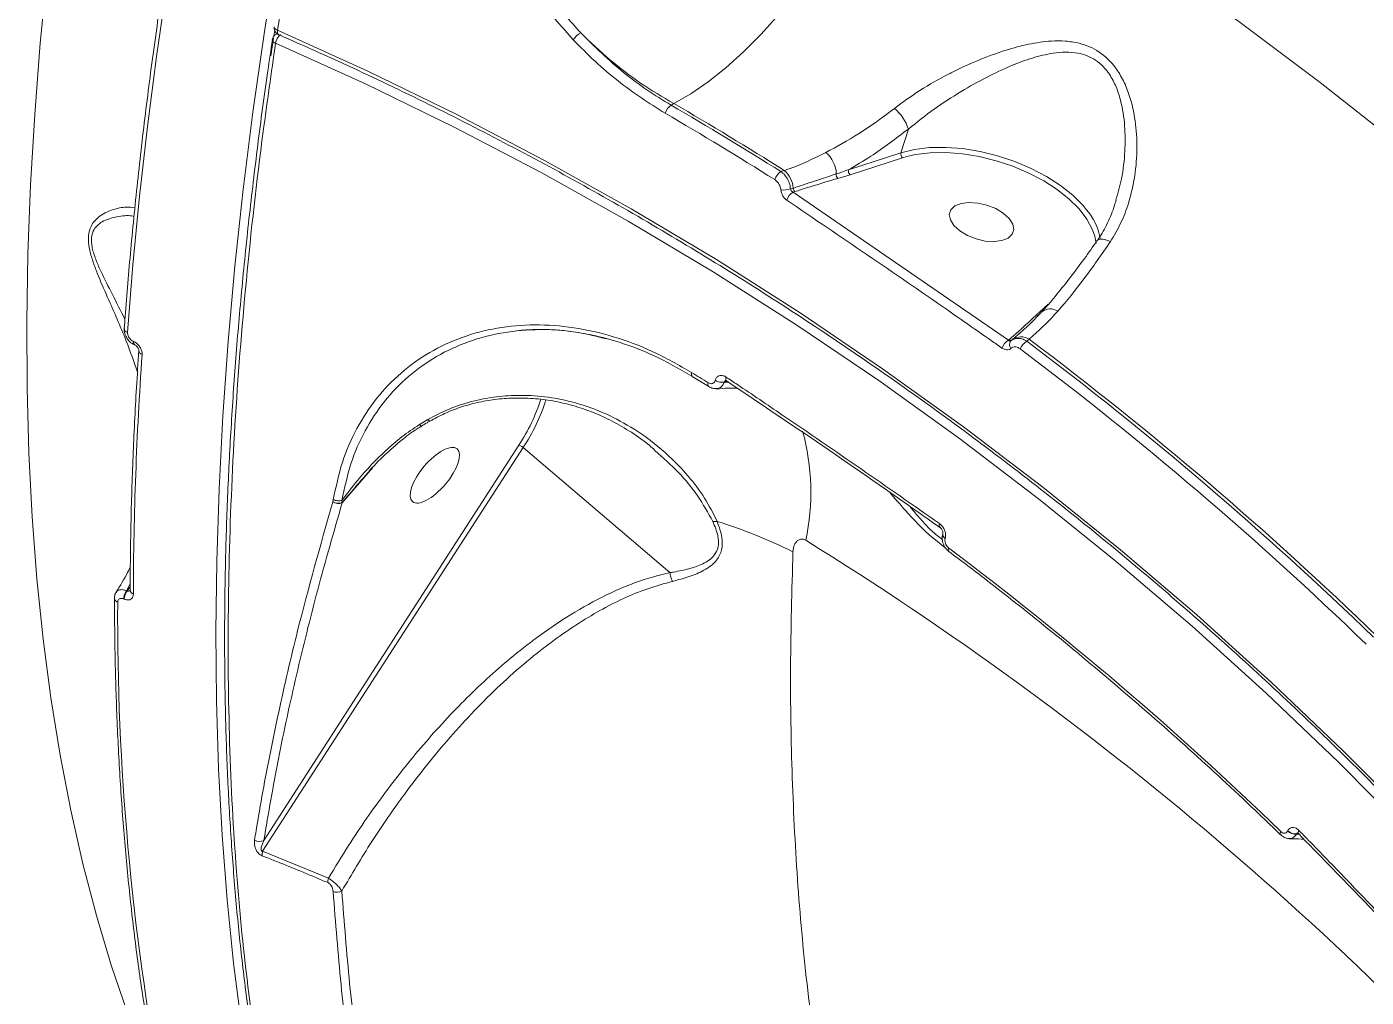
# Model space of a CAD drawing. Header units: millimetres. Extents: x -7151 to 6134, y -5040 to 5562.
# Drawn here: x -694.2 to -513.2, y 2088.4 to 2219.5 of the extents above; entities that cross this region are included whole.
import ezdxf

# ---------------------------------------------------------------- set-up
doc = ezdxf.new("R2010")
doc.units = ezdxf.units.MM
doc.layers.add('DIKOM_ОБЪЕКТ', color=7, linetype='Continuous')

msp = doc.modelspace()

# ---------------------------------------------------------------- linework, layer by layer
at = {"layer": 'DIKOM_ОБЪЕКТ', "color": 7, "linetype": 'Continuous', "lineweight": 15}
for p, q in [((-660.331, 2218.579), (-660.503, 2218.477)), ((-660.812, 2218.002), (-661.165, 2215.608)), ((-660.978, 2217.778), (-660.98, 2217.766)), ((-660.127, 2218.45), (-660.137, 2218.455)), ((-606.75, 2209.153), (-607.115, 2208.937)), ((-575.054, 2205.692), (-576.047, 2202.49)), ((-583.127, 2200.205), (-576.047, 2202.49)), ((-575.839, 2201.814), (-582.919, 2199.529)), ((-575.263, 2201.985), (-575.839, 2201.814)), ((-592.279, 2199.948), (-591.811, 2200.101)), ((-582.919, 2199.529), (-584.571, 2199.029)), ((-590.379, 2197.249), (-590.636, 2197.166)), ((-590.636, 2197.166), (-561.536, 2177.154)), ((-557.785, 2180.554), (-556.794, 2181.463)), ((-556.794, 2181.463), (-556.15, 2182.019)), ((-679.772, 2177.027), (-679.727, 2177.007)), ((-630.467, 2178.05), (-630.108, 2178.103)), ((-561.536, 2177.154), (-561.479, 2177.203)), ((-561.031, 2177.225), (-561.212, 2177.068)), ((-559.815, 2178.298), (-561.031, 2177.225)), ((-558.732, 2177.29), (-559.039, 2177.023)), ((-679.608, 2176.549), (-679.563, 2176.529)), ((-604.246, 2172.277), (-602.017, 2170.891)), ((-601.159, 2171.719), (-601.153, 2171.741)), ((-599.907, 2171.518), (-599.913, 2171.497)), ((-599.913, 2171.497), (-599.406, 2171.507)), ((-599.564, 2171.613), (-599.907, 2171.518)), ((-599.619, 2171.678), (-599.604, 2171.668)), ((-641.107, 2165.749), (-639.968, 2166.435)), ((-627.093, 2162.666), (-662.285, 2108.082)), ((-662.126, 2109.56), (-627.691, 2162.971)), ((-607.288, 2145.75), (-627.093, 2162.666)), ((-609.25, 2162.186), (-609.384, 2162.31)), ((-647.411, 2159.964), (-651.541, 2155.19)), ((-652.812, 2155.326), (-652.802, 2155.361)), ((-652.802, 2155.361), (-652.738, 2155.627)), ((-651.567, 2155.517), (-651.523, 2155.218)), ((-651.523, 2155.218), (-651.541, 2155.19)), ((-650.756, 2156.127), (-651.523, 2155.218)), ((-570.789, 2151.874), (-570.774, 2151.863)), ((-570.072, 2150.39), (-570.078, 2150.369)), ((-680.181, 2144.23), (-680.666, 2143.297)), ((-680.666, 2143.297), (-680.6, 2143.268)), ((-680.6, 2143.268), (-680.186, 2143.83)), ((-680.193, 2143.383), (-680.192, 2143.357)), ((-680.995, 2142.164), (-681.061, 2142.192)), ((-524.765, 2110.332), (-524.757, 2110.323)), ((-523.802, 2110.84), (-523.793, 2110.859)), ((-522.597, 2110.439), (-522.606, 2110.42)), ((-522.606, 2110.42), (-522.357, 2110.404)), ((-522.36, 2110.476), (-522.597, 2110.439)), ((-522.343, 2110.494), (-522.336, 2110.488)), ((-662.285, 2108.082), (-653.402, 2104.45))]:
    msp.add_line(p, q, dxfattribs=at)
at = {"layer": 'DIKOM_ОБЪЕКТ', "color": 7, "linetype": 'Continuous', "lineweight": 15, "flags": 128}
for points in [[(-670.145, 2254.446), (-671.999, 2244.588), (-673.697, 2234.81), (-675.238, 2225.121), (-676.62, 2215.525), (-677.842, 2206.03), (-678.903, 2196.642), (-679.804, 2187.369), (-680.542, 2178.215)], [(-576.197, 2250.15), (-577.388, 2246.791), (-578.77, 2243.395), (-580.333, 2239.991), (-582.062, 2236.612), (-583.941, 2233.288), (-585.952, 2230.049), (-588.079, 2226.925), (-590.3, 2223.944), (-592.596, 2221.134), (-594.946, 2218.52), (-597.329, 2216.126), (-599.722, 2213.974), (-602.105, 2212.083), (-604.455, 2210.471), (-606.75, 2209.153)], [(-576.197, 2250.15), (-564.478, 2243.129), (-552.934, 2235.801), (-541.571, 2228.168), (-530.396, 2220.236), (-519.413, 2212.008), (-508.631, 2203.49), (-498.054, 2194.686), (-487.688, 2185.601), (-477.539, 2176.24), (-467.612, 2166.607), (-457.914, 2156.709), (-448.449, 2146.55), (-439.222, 2136.137), (-430.239, 2125.474)], [(-665.139, 2084.636), (-666.215, 2092.961), (-667.093, 2101.509), (-667.772, 2110.271), (-668.253, 2119.24), (-668.534, 2128.409), (-668.615, 2137.77), (-668.496, 2147.314), (-668.178, 2157.035), (-667.66, 2166.924), (-666.944, 2176.972), (-666.029, 2187.171), (-664.917, 2197.513), (-663.608, 2207.988), (-662.103, 2218.588), (-660.404, 2229.304)], [(-672.848, 2068.638), (-675.551, 2074.147), (-678.132, 2080.056), (-680.528, 2086.242), (-682.735, 2092.697), (-684.753, 2099.417), (-686.578, 2106.394), (-688.21, 2113.623), (-689.647, 2121.097), (-690.887, 2128.808), (-691.93, 2136.75), (-692.774, 2144.915), (-693.418, 2153.296), (-693.863, 2161.885), (-694.107, 2170.673), (-694.151, 2179.653), (-693.994, 2188.816), (-693.636, 2198.154), (-693.078, 2207.658), (-692.321, 2217.32), (-691.364, 2227.129)], [(-660.661, 2219.008), (-660.729, 2218.559), (-660.777, 2218.236)], [(-660.277, 2219.043), (-660.427, 2219.119), (-660.551, 2219.204), (-660.643, 2219.296), (-660.699, 2219.39), (-660.719, 2219.484), (-660.715, 2219.526)], [(-660.137, 2218.455), (-660.144, 2218.459), (-660.211, 2218.519), (-660.259, 2218.611), (-660.287, 2218.732), (-660.293, 2218.878), (-660.277, 2219.043)], [(-660.277, 2219.043), (-648.09, 2213.529), (-636.059, 2207.669), (-624.193, 2201.466), (-612.499, 2194.924), (-600.984, 2188.048), (-589.658, 2180.841), (-578.525, 2173.309), (-567.595, 2165.456), (-556.875, 2157.289), (-546.37, 2148.811), (-536.089, 2140.029), (-526.037, 2130.948), (-516.222, 2121.574), (-506.65, 2111.914), (-497.328, 2101.974), (-488.26, 2091.76), (-479.454, 2081.279), (-470.915, 2070.538), (-462.648, 2059.544), (-454.66, 2048.304), (-446.954, 2036.825)], [(-660.98, 2217.766), (-660.983, 2217.732), (-660.964, 2217.638), (-660.907, 2217.543), (-660.815, 2217.451), (-660.692, 2217.365), (-660.542, 2217.289)], [(-447.86, 2035.619), (-455.543, 2047.063), (-463.507, 2058.27), (-471.749, 2069.231), (-480.262, 2079.94), (-489.042, 2090.389), (-498.082, 2100.572), (-507.377, 2110.483), (-516.92, 2120.113), (-526.706, 2129.459), (-536.727, 2138.512), (-546.977, 2147.268), (-557.45, 2155.72), (-568.139, 2163.863), (-579.036, 2171.692), (-590.134, 2179.202), (-601.427, 2186.387), (-612.907, 2193.243), (-624.566, 2199.765), (-636.396, 2205.95), (-648.391, 2211.792), (-660.542, 2217.289)], [(-576.047, 2202.49), (-574.218, 2202.944), (-572.188, 2203.191), (-570.002, 2203.227), (-567.707, 2203.051), (-565.353, 2202.667), (-562.994, 2202.083), (-560.678, 2201.311), (-558.459, 2200.37), (-556.383, 2199.278), (-554.497, 2198.062), (-552.843, 2196.745), (-551.455, 2195.359), (-551.01, 2194.828)], [(-550.204, 2192.159), (-550.935, 2193.517), (-551.992, 2194.9), (-553.338, 2196.244), (-554.943, 2197.52), (-556.771, 2198.7), (-558.784, 2199.758), (-560.936, 2200.671), (-563.181, 2201.419), (-565.47, 2201.986), (-567.751, 2202.359), (-569.977, 2202.529), (-572.097, 2202.494), (-574.065, 2202.254), (-575.263, 2201.985)], [(-568.107, 2191.944), (-568.894, 2192.658), (-569.379, 2193.411), (-569.523, 2194.141), (-569.315, 2194.789), (-568.77, 2195.304), (-567.934, 2195.642), (-566.874, 2195.777), (-565.675, 2195.698), (-564.436, 2195.411), (-563.256, 2194.94), (-562.231, 2194.322), (-561.444, 2193.608), (-560.958, 2192.855), (-560.814, 2192.125), (-561.023, 2191.477), (-561.567, 2190.963), (-562.403, 2190.625), (-563.464, 2190.489), (-564.662, 2190.568), (-565.902, 2190.855), (-567.082, 2191.327), (-568.107, 2191.944)], [(-549.571, 2190.583), (-549.532, 2190.628), (-549.362, 2190.742), (-549.13, 2190.801), (-548.843, 2190.805), (-548.512, 2190.752), (-548.146, 2190.646), (-547.759, 2190.488)], [(-599.663, 2172.174), (-599.696, 2172.028), (-599.705, 2171.899), (-599.689, 2171.792), (-599.651, 2171.711), (-599.619, 2171.678)], [(-602.098, 2171.406), (-602.124, 2171.274), (-602.13, 2171.155), (-602.119, 2171.053), (-602.09, 2170.971), (-602.043, 2170.91), (-602.018, 2170.891)], [(-641.107, 2165.749), (-640.966, 2165.611), (-640.867, 2165.55), (-640.828, 2165.553)], [(-570.84, 2152.374), (-570.872, 2152.227), (-570.879, 2152.097), (-570.861, 2151.989), (-570.819, 2151.906), (-570.789, 2151.874)], [(-569.611, 2149.089), (-569.644, 2148.963), (-569.657, 2148.849), (-569.651, 2148.75), (-569.626, 2148.67), (-569.582, 2148.611), (-569.572, 2148.603)], [(-522.305, 2110.917), (-522.358, 2110.788), (-522.384, 2110.673), (-522.381, 2110.578), (-522.351, 2110.505), (-522.343, 2110.494)]]:
    msp.add_lwpolyline(points, dxfattribs=at)
at = {"layer": 'DIKOM_ОБЪЕКТ', "color": 7, "linetype": 'Continuous', "lineweight": 15}
for centre, radius, start, end in [((-659.728, 2219.367), 1, 171.35162, 246.47401), ((-658.719, 2217.049), 1.839, 128.30351, 172.51529), ((-660.195, 2217.956), 0.605, 100.52154, 120.60569), ((-617.64, 2215.782), 3.354, 119.83607, 143.60021), ((-659.991, 2217.618), 1, 143.08161, 171.5044), ((-659.991, 2217.618), 1, 120.78835, 143.08161), ((-606.065, 2207.354), 1.899, 123.57002, 165.55769), ((-851.873, 1788.438), 485.19, 57.76845, 59.81242), ((-851.647, 1788.577), 486.311, 57.76867, 59.81249), ((-851.818, 1787.836), 487.408, 57.76128, 59.81468), ((-580.658, 2203.956), 5.867, 17.21413, 50.70618), ((-588.827, 2199.449), 4.048, 2.6584, 49.60404), ((-575.396, 2202.321), 0.672, 165.38079, 228.85023), ((-591.253, 2198.319), 1.925, 122.18756, 163.69612), ((-593.99, 2197.506), 3.389, 3.57784, 49.97788), ((-584.093, 2199.537), 0.697, 171.72135, 226.78469), ((-582.477, 2200.035), 0.672, 165.35466, 228.85079), ((-591.953, 2200.675), 3.227, 264.27295, 287.72435), ((-589.59, 2195.469), 1.994, 121.65603, 161.83121), ((-589.928, 2197.76), 0.682, 183.52332, 228.55336), ((-557.405, 2189.357), 8.415, 11.07418, 40.54909), ((-556.042, 2189.604), 6.373, 5.76285, 23.63507), ((-557.568, 2180.979), 0.477, 242.88449, 277.87765), ((-555.865, 2179.494), 1.897, 57.51287, 128.92958), ((-680.398, 2178.779), 0.583, 185.33782, 255.67046), ((-679.326, 2176.912), 0.46, 165.58985, 231.82948), ((-679.285, 2176.893), 0.457, 165.44099, 232.8772), ((-560.595, 2175.493), 1.909, 119.52863, 161.64312), ((-561.271, 2177.553), 0.406, 239.35666, 306.25548), ((-560.574, 2176.575), 0.807, 142.33409, 220.27838), ((-559.834, 2175.573), 2.04, 57.32075, 125.92289), ((-558.078, 2175.287), 1.985, 118.96896, 159.38099), ((-858.814, 1778.651), 498.563, 45.95425, 53.0386), ((-858.648, 1778.514), 498.971, 45.93927, 53.05351), ((-186.775, 2141.086), 492.984, 176.02816, 179.79496), ((-678.434, 2175.794), 0.579, 184.96821, 255.9344), ((-859.142, 1778.383), 497.607, 45.95551, 53.03763), ((-846.428, 1781.17), 460.414, 57.94904, 58.27604), ((-600.281, 2173.037), 1.584, 236.32781, 283.4312), ((-600.275, 2173.06), 1.585, 236.33604, 283.42296), ((-647.823, 2176.427), 24.215, 326.23938, 342.65727), ((-648.076, 2176.65), 25.216, 326.31884, 342.56724), ((-619.724, 2156.624), 31.494, 348.08304, 15.20131), ((-627.937, 2161.748), 1.247, 47.429, 78.63957), ((-652.055, 2156.396), 1.311, 234.69361, 293.08601), ((-652.038, 2156.399), 1.289, 233.66401, 293.57121), ((-601.194, 2154.62), 1.984, 262.08072, 279.29928), ((-619.955, 2090.545), 64.983, 63.1896, 72.9237), ((-830.831, 1759.837), 459.181, 41.0724, 58.2067), ((-569.808, 2150.895), 0.592, 173.82603, 242.83894), ((-569.804, 2150.915), 0.589, 173.05173, 242.92174), ((-853.62, 1771.177), 472.736, 45.9184, 53.07438), ((-679.04, 2142.092), 2.024, 143.46085, 177.15003), ((-678.975, 2142.064), 2.022, 143.44745, 177.16342), ((-679.566, 2143.451), 0.63, 187.18774, 252.45428), ((-681.698, 2142.334), 0.61, 186.10291, 253.69378), ((-334.535, 2139.789), 347.34, 179.6769, 190.60482), ((-524.405, 2110.534), 0.413, 145.7348, 209.30517), ((-522.777, 2111.845), 1.435, 224.4205, 276.84173), ((-522.768, 2111.864), 1.435, 224.4205, 276.84173), ((-662.748, 2110.617), 1.226, 238.62084, 300.44684), ((-660.861, 2107.615), 1.499, 161.82014, 185.29163), ((-651.998, 2103.951), 1.49, 160.46007, 183.83639), ((-652.224, 2103.928), 1.37, 246.75611, 297.46108)]:
    msp.add_arc(centre, radius, start, end, dxfattribs=at)
msp.add_ellipse((-639.025, 2158.91), major_axis=(-3.012, -3.564), ratio=0.4016192, dxfattribs=at)
for points, knots in [([(-295.813, 2747.712), (-298.601, 2747.725), (-305.12, 2747.756), (-315.854, 2746.33), (-327.893, 2743.656), (-340.16, 2739.72), (-352.59, 2734.618), (-365.138, 2728.4), (-378.007, 2720.971), (-391.166, 2712.302), (-404.575, 2702.395), (-417.939, 2691.467), (-431.213, 2679.581), (-444.354, 2666.816), (-457.579, 2652.966), (-470.842, 2638.032), (-484.098, 2622.04), (-496.903, 2605.54), (-509.226, 2588.638), (-521.053, 2571.445), (-532.723, 2553.478), (-544.193, 2534.764), (-555.421, 2515.349), (-566.309, 2495.386), (-576.815, 2474.927), (-586.907, 2454.034), (-596.611, 2432.633), (-605.876, 2410.781), (-614.657, 2388.542), (-622.763, 2366.406), (-630.18, 2344.447), (-636.913, 2322.733), (-643.07, 2300.911), (-648.608, 2279.05), (-653.476, 2257.239), (-657.379, 2237.202), (-659.388, 2224.611), (-660.277, 2219.043)], [0, 0, 0, 0, 0.0220395, 0.0515326, 0.0810497, 0.1105429, 0.1392036, 0.1678862, 0.1965469, 0.2260401, 0.2555572, 0.2850503, 0.3137108, 0.3423936, 0.3710543, 0.4005475, 0.4300646, 0.4595577, 0.4871865, 0.5148349, 0.5424636, 0.5708351, 0.5992283, 0.6276, 0.6562607, 0.6849435, 0.7136044, 0.7430974, 0.7726148, 0.8021078, 0.8307687, 0.8594514, 0.8881122, 0.9176053, 0.9471224, 0.9766157, 1, 1, 1, 1]), ([(-620.339, 2217.772), (-621.799, 2219.412), (-624.491, 2222.434), (-627.894, 2227.398), (-630.713, 2232.341), (-633.073, 2237.527), (-634.928, 2242.889), (-636.263, 2248.359), (-637.062, 2253.888), (-637.274, 2259.403), (-636.964, 2264.856), (-636.279, 2268.361), (-635.937, 2270.111)], [0, 0, 0, 0, 0.11668356, 0.21508513, 0.31379907, 0.41220084, 0.51006306, 0.60822669, 0.70608537, 0.80395388, 0.90213194, 1, 1, 1, 1]), ([(-634.633, 2269.927), (-634.967, 2268.215), (-635.637, 2264.786), (-635.938, 2259.45), (-635.728, 2254.053), (-634.94, 2248.642), (-633.628, 2243.287), (-631.806, 2238.038), (-629.489, 2232.96), (-626.721, 2228.119), (-623.382, 2223.257), (-620.741, 2220.297), (-619.308, 2218.691)], [0, 0, 0, 0, 0.0977701, 0.195857, 0.2936297, 0.3914578, 0.4895927, 0.5874222, 0.6858961, 0.7846812, 0.8831532, 1, 1, 1, 1]), ([(-670.59, 2254.894), (-670.939, 2253.081), (-671.954, 2247.824), (-673.502, 2239.186), (-675.177, 2229.016), (-676.677, 2218.947), (-678.003, 2208.986), (-679.154, 2199.139), (-680.111, 2189.585), (-680.679, 2182.809), (-680.939, 2179.264), (-680.978, 2178.725)], [0, 0, 0, 0, 0.0688415, 0.1996563, 0.3304763, 0.4613026, 0.5921311, 0.722966, 0.8538044, 0.9777677, 1, 1, 1, 1]), ([(-606.75, 2209.153), (-608.254, 2210.038), (-611.211, 2211.777), (-615.429, 2214.988), (-618.01, 2217.452), (-619.308, 2218.691)], [0, 0, 0, 0, 0.339546, 0.667762, 1, 1, 1, 1]), ([(-619.308, 2218.691), (-617.419, 2216.843), (-614.558, 2214.043), (-610.389, 2210.949), (-608.206, 2209.607), (-607.115, 2208.937)], [0, 0, 0, 0, 0.4927995, 0.7463959, 1, 1, 1, 1]), ([(-660.962, 2217.776), (-661.176, 2216.37), (-661.908, 2211.569), (-662.973, 2203.483), (-664.16, 2193.54), (-665.158, 2183.754), (-665.977, 2174.136), (-666.615, 2164.689), (-667.074, 2155.407), (-667.353, 2146.286), (-667.453, 2137.325), (-667.375, 2128.52), (-667.117, 2119.87), (-666.68, 2111.371), (-666.062, 2103.021), (-665.266, 2094.829), (-664.292, 2086.819), (-663.144, 2079.025), (-661.824, 2071.47), (-660.333, 2064.156), (-658.672, 2057.082), (-656.841, 2050.243), (-654.838, 2043.636), (-652.664, 2037.261), (-650.318, 2031.116), (-647.798, 2025.199), (-645.105, 2019.509), (-642.237, 2014.048), (-639.203, 2008.829), (-636.014, 2003.875), (-632.68, 1999.203), (-629.204, 1994.826), (-625.696, 1990.822), (-623.273, 1988.417), (-622.114, 1987.267)], [0, 0, 0, 0, 0.0133418, 0.0455422, 0.077753, 0.1098193, 0.1417378, 0.1735455, 0.2052789, 0.2369732, 0.2686656, 0.3003848, 0.3321624, 0.3640336, 0.3960347, 0.4282023, 0.4604399, 0.4925789, 0.5245589, 0.556416, 0.5881862, 0.6199059, 0.6516098, 0.6833308, 0.7150951, 0.7469371, 0.7788922, 0.8109945, 0.8432161, 0.8753888, 0.9073699, 0.9392018, 0.9709193, 1, 1, 1, 1]), ([(-660.542, 2217.289), (-661.115, 2213.302), (-662.671, 2202.479), (-664.607, 2185.184), (-666.151, 2165.591), (-666.945, 2146.57), (-667.002, 2128.2), (-666.314, 2110.572), (-664.879, 2093.745), (-662.684, 2077.765), (-659.747, 2062.641), (-656.084, 2048.414), (-651.714, 2035.146), (-646.654, 2022.905), (-640.921, 2011.724), (-634.484, 2001.696), (-628.129, 1993.477), (-623.655, 1989.114), (-621.783, 1987.288)], [0, 0, 0, 0, 0.038024, 0.1032148, 0.1686111, 0.2341116, 0.2996123, 0.3650083, 0.4301991, 0.4953896, 0.5607855, 0.6262861, 0.6917869, 0.757183, 0.8223737, 0.8875635, 0.9529588, 1, 1, 1, 1]), ([(-660.127, 2218.45), (-658.174, 2217.591), (-652.507, 2215.096), (-643.221, 2210.744), (-632.318, 2205.303), (-621.555, 2199.575), (-610.935, 2193.568), (-600.466, 2187.282), (-590.152, 2180.724), (-579.999, 2173.895), (-570.014, 2166.799), (-560.201, 2159.441), (-550.565, 2151.824), (-541.112, 2143.952), (-531.847, 2135.831), (-522.776, 2127.463), (-513.902, 2118.854), (-505.231, 2110.009), (-496.768, 2100.932), (-488.517, 2091.629), (-480.482, 2082.103), (-472.669, 2072.361), (-465.08, 2062.408), (-457.724, 2052.248), (-451.743, 2043.569), (-448.248, 2038.254), (-447.06, 2036.447)], [0, 0, 0, 0, 0.0228174, 0.0662202, 0.1096236, 0.1530271, 0.1964308, 0.2398337, 0.2832367, 0.3266401, 0.3700427, 0.4134453, 0.4568475, 0.5002494, 0.5436513, 0.5870527, 0.6304542, 0.6738553, 0.7172557, 0.7606562, 0.8040563, 0.8474558, 0.890855, 0.9342543, 0.9776531, 1, 1, 1, 1]), ([(-607.904, 2207.828), (-610.057, 2209.206), (-613.319, 2211.294), (-617.411, 2214.806), (-619.363, 2216.783), (-620.339, 2217.772)], [0, 0, 0, 0, 0.492764, 0.7463877, 1, 1, 1, 1]), ([(-576.942, 2208.496), (-575.814, 2209.32), (-573.512, 2211.003), (-570.801, 2212.515), (-568.167, 2213.861), (-565.613, 2215.04), (-562.113, 2216.334), (-558.797, 2217.221), (-556.112, 2217.616), (-553.83, 2217.619), (-551.606, 2217.296), (-549.156, 2216.263), (-547.198, 2214.331), (-545.953, 2212.239), (-544.991, 2209.836), (-544.319, 2206.777), (-544.091, 2203.111), (-544.38, 2199.363), (-545.158, 2195.957), (-546.276, 2192.954), (-547.262, 2191.314), (-547.759, 2190.488)], [0, 0, 0, 0, 0.0713217, 0.145535, 0.151142, 0.2166843, 0.2835506, 0.3372097, 0.3918222, 0.4251646, 0.4591136, 0.5134547, 0.5679423, 0.6040732, 0.6411283, 0.7022447, 0.7649109, 0.8302373, 0.8968706, 0.9479886, 1, 1, 1, 1]), ([(-547.014, 2196.106), (-546.741, 2197.051), (-546.124, 2199.195), (-545.745, 2202.583), (-545.751, 2206.157), (-546.192, 2209.088), (-546.947, 2211.422), (-547.952, 2213.384), (-549.655, 2215.179), (-551.836, 2215.995), (-553.814, 2216.131), (-555.869, 2215.944), (-558.314, 2215.343), (-561.319, 2214.23), (-564.538, 2212.713), (-568.047, 2210.742), (-571.66, 2208.418), (-573.91, 2206.61), (-575.054, 2205.692)], [0, 0, 0, 0, 0.0609774, 0.1383409, 0.2080979, 0.2792648, 0.3187543, 0.3592196, 0.4167116, 0.4741279, 0.510436, 0.5476693, 0.6085147, 0.6705951, 0.7467694, 0.8242636, 0.9106807, 1, 1, 1, 1]), ([(-586.203, 2202.532), (-584.727, 2203.335), (-581.998, 2204.817), (-578.894, 2206.988), (-577.297, 2208.222), (-576.942, 2208.496)], [0, 0, 0, 0, 0.4786882, 0.8843807, 1, 1, 1, 1]), ([(-575.054, 2205.692), (-576.747, 2204.407), (-579.435, 2202.367), (-582.13, 2200.789), (-583.127, 2200.205)], [0, 0, 0, 0, 0.6299093, 1, 1, 1, 1]), ([(-591.811, 2200.101), (-591.594, 2200.173), (-589.75, 2200.778), (-587.866, 2201.71), (-586.203, 2202.532)], [0, 0, 0, 0, 0.1178563, 1, 1, 1, 1]), ([(-592.275, 2197.464), (-592.303, 2197.627), (-592.358, 2197.952), (-592.603, 2198.405), (-592.87, 2198.701), (-593.049, 2198.824), (-593.101, 2198.86)], [0, 0, 0, 0, 0.2927158, 0.5850316, 0.8788607, 1, 1, 1, 1]), ([(-592.279, 2199.948), (-592.196, 2199.887), (-591.912, 2199.678), (-591.489, 2199.177), (-591.102, 2198.416), (-591.014, 2197.873), (-590.971, 2197.601)], [0, 0, 0, 0, 0.1209887, 0.4144922, 0.7069501, 1, 1, 1, 1]), ([(-590.608, 2197.718), (-590.374, 2197.794), (-589.203, 2198.173), (-587.277, 2198.813), (-585.548, 2199.384), (-584.783, 2199.637)], [0, 0, 0, 0, 0.122285, 0.6114183, 1, 1, 1, 1]), ([(-584.571, 2199.029), (-586.007, 2198.603), (-587.96, 2198.024), (-589.873, 2197.411), (-590.379, 2197.249)], [0, 0, 0, 0, 0.7353085, 1, 1, 1, 1]), ([(-584.783, 2199.637), (-584.541, 2199.717), (-583.984, 2199.9), (-583.436, 2200.095), (-583.127, 2200.205)], [0, 0, 0, 0, 0.4352541, 1, 1, 1, 1]), ([(-591.484, 2196.091), (-591.524, 2196.119), (-591.69, 2196.237), (-591.946, 2196.522), (-592.192, 2196.975), (-592.247, 2197.301), (-592.275, 2197.464)], [0, 0, 0, 0, 0.0964105, 0.3985483, 0.6990114, 1, 1, 1, 1]), ([(-590.971, 2197.601), (-590.94, 2197.611), (-590.82, 2197.65), (-590.699, 2197.689), (-590.608, 2197.718)], [0, 0, 0, 0, 0.2501853, 1, 1, 1, 1]), ([(-590.971, 2197.601), (-590.958, 2197.547), (-590.932, 2197.439), (-590.828, 2197.296), (-590.721, 2197.209), (-590.653, 2197.175), (-590.636, 2197.166)], [0, 0, 0, 0, 0.2931181, 0.5925707, 0.9004287, 1, 1, 1, 1]), ([(-679.195, 2172.851), (-679.679, 2174.244), (-680.837, 2177.584), (-682.855, 2182.052), (-684.434, 2185.671), (-685.25, 2187.849), (-685.748, 2189.588), (-685.898, 2191.29), (-685.457, 2192.823), (-684.299, 2194.064), (-682.591, 2194.84), (-680.84, 2195.242), (-679.921, 2195.105), (-679.536, 2195.048)], [0, 0, 0, 0, 0.1288434, 0.3089983, 0.4030421, 0.4506465, 0.4995417, 0.5545238, 0.6058144, 0.683039, 0.7977655, 0.9154371, 1, 1, 1, 1]), ([(-562.407, 2176.094), (-562.897, 2176.438), (-565.349, 2178.159), (-574.951, 2184.866), (-584.218, 2191.158), (-591.484, 2196.091)], [0, 0, 0, 0, 0.0512244, 0.256127, 1, 1, 1, 1]), ([(-546.999, 2196.102), (-547.059, 2195.872), (-547.341, 2194.788), (-548.131, 2193.033), (-548.943, 2191.415), (-549.508, 2190.686), (-549.582, 2190.59)], [0, 0, 0, 0, 0.11427291, 0.53691301, 0.93915079, 1, 1, 1, 1]), ([(-679.652, 2193.897), (-679.75, 2193.918), (-680.438, 2194.062), (-681.983, 2193.912), (-683.774, 2193.391), (-685.035, 2192.403), (-685.479, 2191.14), (-685.404, 2190.11), (-685.175, 2189.059), (-684.785, 2187.903), (-683.884, 2185.882), (-682.511, 2183.221), (-681.458, 2181.115), (-680.886, 2179.97)], [0, 0, 0, 0, 0.0269305, 0.1885653, 0.3495528, 0.4522293, 0.5178133, 0.5729254, 0.588042, 0.6520044, 0.7164044, 0.8459018, 1, 1, 1, 1]), ([(-549.58, 2190.588), (-550.14, 2189.783), (-551.331, 2188.071), (-553.145, 2185.655), (-554.996, 2183.346), (-556.305, 2181.79), (-556.971, 2181.078), (-557.054, 2180.99)], [0, 0, 0, 0, 0.2204099, 0.4684698, 0.7169239, 0.9647692, 1, 1, 1, 1]), ([(-547.759, 2190.488), (-548.939, 2188.777), (-551.334, 2185.306), (-553.684, 2182.436), (-554.839, 2181.102), (-554.846, 2181.095)], [0, 0, 0, 0, 0.49138832, 0.99706066, 1, 1, 1, 1]), ([(-561.479, 2177.203), (-560.587, 2177.986), (-559.33, 2179.09), (-558.134, 2180.224), (-557.785, 2180.554)], [0, 0, 0, 0, 0.7088279, 1, 1, 1, 1]), ([(-557.066, 2180.979), (-557.471, 2180.539), (-558.457, 2179.467), (-559.487, 2178.571), (-560.095, 2178.043)], [0, 0, 0, 0, 0.4101921, 1, 1, 1, 1]), ([(-554.846, 2181.095), (-555.435, 2180.465), (-556.619, 2179.201), (-557.929, 2178.021), (-558.601, 2177.41), (-558.732, 2177.29)], [0, 0, 0, 0, 0.4439024, 0.8911149, 1, 1, 1, 1]), ([(-680.96, 2178.721), (-680.969, 2178.655), (-681.008, 2178.379), (-680.873, 2177.854), (-680.52, 2177.221), (-680.059, 2176.752), (-679.71, 2176.62), (-679.599, 2176.579)], [0, 0, 0, 0, 0.076604, 0.316353, 0.5826449, 0.8679467, 1, 1, 1, 1]), ([(-652.738, 2155.627), (-652.384, 2157.328), (-651.675, 2160.728), (-649.664, 2165.298), (-647.006, 2169.367), (-643.689, 2172.828), (-639.8, 2175.612), (-635.419, 2177.658), (-630.639, 2178.923), (-625.556, 2179.37), (-620.279, 2178.986), (-614.916, 2177.76), (-609.546, 2175.771), (-606.07, 2173.787), (-604.33, 2172.794)], [0, 0, 0, 0, 0.0836169, 0.1671654, 0.2504171, 0.3338525, 0.4173035, 0.5004864, 0.5837378, 0.6671379, 0.7504559, 0.8333947, 0.9166276, 1, 1, 1, 1]), ([(-680.542, 2178.215), (-680.54, 2178.118), (-680.535, 2177.924), (-680.41, 2177.615), (-680.214, 2177.336), (-679.987, 2177.135), (-679.833, 2177.058), (-679.772, 2177.027)], [0, 0, 0, 0, 0.2142482, 0.42842571, 0.64278808, 0.85769622, 1, 1, 1, 1]), ([(-679.727, 2177.007), (-679.636, 2176.962), (-679.407, 2176.847), (-679.07, 2176.548), (-678.775, 2176.132), (-678.588, 2175.668), (-678.579, 2175.378), (-678.575, 2175.233)], [0, 0, 0, 0, 0.1407686, 0.3552862, 0.5700002, 0.7849108, 1, 1, 1, 1]), ([(-615.799, 2177.325), (-617.095, 2177.656), (-620.153, 2178.437), (-624.877, 2178.715), (-629.867, 2178.307), (-634.556, 2177.073), (-638.857, 2175.079), (-642.676, 2172.358), (-645.932, 2168.979), (-648.544, 2164.995), (-650.52, 2160.521), (-651.217, 2157.186), (-651.567, 2155.517)], [0, 0, 0, 0, 0.0757544, 0.1787144, 0.2808758, 0.3837897, 0.4862998, 0.588641, 0.6917394, 0.7940072, 0.8968769, 1, 1, 1, 1]), ([(-630.108, 2178.103), (-629.295, 2178.239), (-627.686, 2178.507), (-625.295, 2178.635), (-622.977, 2178.593), (-620.487, 2178.357), (-617.484, 2177.848), (-613.713, 2176.826), (-609.186, 2175.102), (-606.002, 2173.287), (-604.283, 2172.307)], [0, 0, 0, 0, 0.1039884, 0.2058409, 0.2906888, 0.3765823, 0.4901714, 0.6312507, 0.8009267, 1, 1, 1, 1]), ([(-561.536, 2177.154), (-561.503, 2177.118), (-561.439, 2177.049), (-561.33, 2177.015), (-561.253, 2177.036), (-561.217, 2177.064), (-561.212, 2177.068)], [0, 0, 0, 0, 0.3344672, 0.6550036, 0.9518242, 1, 1, 1, 1]), ([(-561.212, 2177.068), (-561.165, 2177.104), (-560.943, 2177.274), (-560.458, 2177.442), (-559.737, 2177.403), (-559.271, 2177.15), (-559.039, 2177.023)], [0, 0, 0, 0, 0.0813748, 0.3857859, 0.6937483, 1, 1, 1, 1]), ([(-679.011, 2175.744), (-679.12, 2174.085), (-679.436, 2169.273), (-679.82, 2161.419), (-680.119, 2152.272), (-680.167, 2146.323), (-680.191, 2143.372)], [0, 0, 0, 0, 0.1498872, 0.4347591, 0.7196484, 1, 1, 1, 1]), ([(-679.561, 2176.526), (-679.529, 2176.512), (-679.46, 2176.48), (-679.326, 2176.374), (-679.196, 2176.231), (-679.092, 2176.065), (-679.027, 2175.904), (-679.009, 2175.785), (-679.011, 2175.76), (-679.012, 2175.75)], [0, 0, 0, 0, 0.1286477, 0.2794389, 0.4258253, 0.5815981, 0.7369942, 0.8920162, 1, 1, 1, 1]), ([(-561.189, 2176.054), (-561.206, 2176.041), (-561.326, 2175.946), (-561.591, 2175.844), (-562.005, 2175.864), (-562.273, 2176.017), (-562.407, 2176.094)], [0, 0, 0, 0, 0.0524208, 0.3650959, 0.6827398, 1, 1, 1, 1]), ([(-559.936, 2175.986), (-560.068, 2176.068), (-560.332, 2176.232), (-560.748, 2176.269), (-561.031, 2176.175), (-561.161, 2176.075), (-561.189, 2176.054)], [0, 0, 0, 0, 0.30775334, 0.61587078, 0.91914018, 1, 1, 1, 1]), ([(-604.33, 2172.794), (-604.345, 2172.707), (-604.375, 2172.533), (-604.341, 2172.361), (-604.278, 2172.316), (-604.254, 2172.3)], [0, 0, 0, 0, 0.3855549, 0.7711538, 1, 1, 1, 1]), ([(-602.098, 2171.406), (-602.097, 2171.405), (-602.012, 2171.351), (-601.835, 2171.278), (-601.613, 2171.27), (-601.415, 2171.339), (-601.252, 2171.475), (-601.189, 2171.64), (-601.159, 2171.719)], [0, 0, 0, 0, 0.0045286, 0.2199454, 0.4356246, 0.5683307, 0.7938552, 1, 1, 1, 1]), ([(-601.153, 2171.741), (-601.124, 2171.822), (-601.05, 2172.033), (-600.822, 2172.281), (-600.475, 2172.417), (-600.067, 2172.396), (-599.798, 2172.248), (-599.663, 2172.174)], [0, 0, 0, 0, 0.1342517, 0.3470148, 0.5632608, 0.7818003, 1, 1, 1, 1]), ([(-599.913, 2171.497), (-599.986, 2171.337), (-600.142, 2171.002), (-600.489, 2170.742), (-600.78, 2170.618), (-600.928, 2170.63), (-600.976, 2170.635)], [0, 0, 0, 0, 0.3264162, 0.6866007, 0.8995168, 1, 1, 1, 1]), ([(-599.687, 2171.728), (-599.722, 2171.718), (-599.803, 2171.694), (-599.877, 2171.614), (-599.898, 2171.545), (-599.907, 2171.518)], [0, 0, 0, 0, 0.3185144, 0.7368557, 1, 1, 1, 1]), ([(-599.719, 2171.727), (-599.723, 2171.727), (-599.733, 2171.726), (-599.687, 2171.721), (-599.627, 2171.68), (-599.605, 2171.664)], [0, 0, 0, 0, 0.2434989, 0.7187267, 1, 1, 1, 1]), ([(-599.663, 2172.174), (-599.159, 2171.836), (-596.64, 2170.146), (-586.928, 2163.595), (-577.899, 2157.298), (-570.84, 2152.374)], [0, 0, 0, 0, 0.0517087, 0.2585559, 1, 1, 1, 1]), ([(-599.631, 2171.658), (-596.425, 2169.509), (-588.623, 2164.281), (-579.022, 2157.673), (-572.689, 2153.188), (-570.803, 2151.853)], [0, 0, 0, 0, 0.3287678, 0.8001342, 1, 1, 1, 1]), ([(-639.968, 2166.435), (-639.052, 2166.918), (-637.22, 2167.886), (-634.207, 2168.884), (-631.086, 2169.52), (-627.702, 2169.78), (-624.157, 2169.589), (-620.287, 2168.854), (-616.372, 2167.505), (-612.27, 2165.382), (-608.312, 2162.501), (-605.041, 2159.188), (-602.486, 2155.883), (-601.41, 2153.735), (-600.873, 2152.663)], [0, 0, 0, 0, 0.0646459, 0.1293361, 0.1963561, 0.2634178, 0.3430311, 0.4226915, 0.5180117, 0.6133851, 0.7266765, 0.8399782, 0.9200811, 1, 1, 1, 1]), ([(-602.012, 2170.9), (-601.834, 2170.8), (-601.499, 2170.612), (-601.123, 2170.622), (-600.947, 2170.627)], [0, 0, 0, 0, 0.5324959, 1, 1, 1, 1]), ([(-600.976, 2170.557), (-600.422, 2170.61), (-599.432, 2170.705), (-598.523, 2170.662), (-598.121, 2170.643)], [0, 0, 0, 0, 0.5584418, 1, 1, 1, 1]), ([(-639.678, 2166.218), (-639.028, 2166.574), (-637.708, 2167.299), (-635.561, 2168.132), (-633.282, 2168.769), (-630.875, 2169.189), (-628.341, 2169.378), (-625.714, 2169.316), (-623.037, 2168.985), (-620.354, 2168.368), (-617.676, 2167.457), (-615.022, 2166.252), (-612.438, 2164.727), (-610.532, 2163.412), (-609.558, 2162.534), (-609.347, 2162.345)], [0, 0, 0, 0, 0.0661463, 0.1344697, 0.2033571, 0.2760837, 0.3524009, 0.4323134, 0.5154273, 0.6008887, 0.6886863, 0.7808532, 0.8758027, 0.9731377, 1, 1, 1, 1]), ([(-640.825, 2165.543), (-640.58, 2165.702), (-640.207, 2165.943), (-639.817, 2166.151), (-639.684, 2166.223)], [0, 0, 0, 0, 0.656925, 1, 1, 1, 1]), ([(-639.968, 2166.435), (-639.953, 2166.419), (-639.864, 2166.322), (-639.747, 2166.216), (-639.714, 2166.249), (-639.701, 2166.262)], [0, 0, 0, 0, 0.1048363, 0.6515557, 1, 1, 1, 1]), ([(-651.567, 2155.517), (-650.877, 2156.424), (-649.06, 2158.817), (-646.351, 2161.681), (-643.507, 2164.148), (-641.907, 2165.215), (-641.107, 2165.749)], [0, 0, 0, 0, 0.2319387, 0.6115202, 0.8058851, 1, 1, 1, 1]), ([(-648.48, 2158.761), (-648.251, 2159.036), (-647.317, 2160.158), (-645.601, 2161.874), (-643.418, 2163.752), (-641.849, 2164.947), (-640.976, 2165.444), (-640.818, 2165.534)], [0, 0, 0, 0, 0.1046021, 0.4273201, 0.7110698, 0.947781, 1, 1, 1, 1]), ([(-601.467, 2152.655), (-602.115, 2153.819), (-603.427, 2156.175), (-606.07, 2159.414), (-608.178, 2161.252), (-609.25, 2162.186)], [0, 0, 0, 0, 0.32439777, 0.6566168, 1, 1, 1, 1]), ([(-647.47, 2159.905), (-648.267, 2159.013), (-649.379, 2157.769), (-650.452, 2156.49), (-650.756, 2156.127)], [0, 0, 0, 0, 0.716395, 1, 1, 1, 1]), ([(-663.386, 2109.57), (-663.316, 2110.005), (-662.965, 2112.182), (-661.973, 2117.895), (-660.181, 2126.859), (-657.193, 2139.833), (-654.466, 2149.478), (-652.812, 2155.326)], [0, 0, 0, 0, 0.02999, 0.1499514, 0.3900727, 0.6301908, 1, 1, 1, 1]), ([(-651.541, 2155.19), (-652.674, 2151.249), (-654.941, 2143.368), (-657.783, 2131.842), (-660.245, 2120.524), (-661.499, 2113.214), (-662.126, 2109.56)], [0, 0, 0, 0, 0.2492709, 0.4985402, 0.7492705, 1, 1, 1, 1]), ([(-652.738, 2155.627), (-652.65, 2155.585), (-652.47, 2155.499), (-652.151, 2155.441), (-651.833, 2155.44), (-651.654, 2155.492), (-651.567, 2155.517)], [0, 0, 0, 0, 0.2437368, 0.5000905, 0.7564706, 1, 1, 1, 1]), ([(-570.018, 2149.091), (-570.762, 2149.65), (-572.017, 2150.595), (-573.713, 2152.271), (-575.442, 2154.124), (-576.726, 2155.618), (-577.496, 2156.528), (-577.564, 2156.608)], [0, 0, 0, 0, 0.2703501, 0.4564232, 0.6474269, 0.9691424, 1, 1, 1, 1]), ([(-574.794, 2154.671), (-574.673, 2154.513), (-574.186, 2153.879), (-573.218, 2152.763), (-571.905, 2151.33), (-570.934, 2150.577), (-570.446, 2150.198)], [0, 0, 0, 0, 0.09750296, 0.39214883, 0.69408023, 1, 1, 1, 1]), ([(-607.284, 2145.742), (-607.283, 2145.743), (-607.117, 2145.766), (-606.231, 2145.922), (-604.664, 2146.225), (-602.759, 2146.876), (-601.324, 2147.82), (-600.654, 2149.196), (-600.714, 2150.851), (-601.198, 2152.011), (-601.467, 2152.655)], [0, 0, 0, 0, 0.00027747, 0.04144975, 0.22429814, 0.40657397, 0.58498356, 0.71248848, 0.84045292, 1, 1, 1, 1]), ([(-600.873, 2152.663), (-600.612, 2151.939), (-600.137, 2150.621), (-600.176, 2148.773), (-600.974, 2147.182), (-602.562, 2146.032), (-604.636, 2145.173), (-606.143, 2144.772), (-606.904, 2144.57)], [0, 0, 0, 0, 0.1672666, 0.3043225, 0.4416713, 0.6370384, 0.8167267, 1, 1, 1, 1]), ([(-570.84, 2152.374), (-570.717, 2152.271), (-570.471, 2152.065), (-570.194, 2151.617), (-570.033, 2151.13), (-570.001, 2150.704), (-570.052, 2150.478), (-570.072, 2150.39)], [0, 0, 0, 0, 0.21828981, 0.4367542, 0.65304243, 0.86574247, 1, 1, 1, 1]), ([(-570.774, 2151.86), (-570.766, 2151.855), (-570.728, 2151.832), (-570.629, 2151.735), (-570.517, 2151.578), (-570.432, 2151.397), (-570.385, 2151.223), (-570.372, 2151.078), (-570.386, 2150.996), (-570.388, 2150.988), (-570.389, 2150.986)], [0, 0, 0, 0, 0.0442213, 0.2036023, 0.3645641, 0.5200547, 0.6585424, 0.803305, 0.9545983, 1, 1, 1, 1]), ([(-588.909, 2150.12), (-588.988, 2150.162), (-589.154, 2150.248), (-589.473, 2150.29), (-589.82, 2150.214), (-590.247, 2149.911), (-590.482, 2149.476), (-590.613, 2148.962), (-590.632, 2148.709), (-590.645, 2148.542)], [0, 0, 0, 0, 0.076734, 0.1605076, 0.3173833, 0.4661387, 0.7625146, 0.8428493, 1, 1, 1, 1]), ([(-570.395, 2150.961), (-570.396, 2150.959), (-570.484, 2150.766), (-570.494, 2150.292), (-570.356, 2149.598), (-570.024, 2148.98), (-569.688, 2148.73), (-569.552, 2148.629)], [0, 0, 0, 0, 0.002267, 0.2508477, 0.5209356, 0.8060146, 1, 1, 1, 1]), ([(-570.39, 2150.98), (-570.392, 2150.975), (-570.394, 2150.968), (-570.396, 2150.961), (-570.396, 2150.959)], [0, 0, 0, 0, 0.6998388, 1, 1, 1, 1]), ([(-570.078, 2150.369), (-570.082, 2150.355), (-570.11, 2150.253), (-570.127, 2150.038), (-570.074, 2149.763), (-569.965, 2149.498), (-569.819, 2149.268), (-569.675, 2149.145), (-569.611, 2149.089)], [0, 0, 0, 0, 0.03403064, 0.25235197, 0.47068595, 0.59801169, 0.81931202, 1, 1, 1, 1]), ([(-590.645, 2148.542), (-590.788, 2143.346), (-591.074, 2132.954), (-590.818, 2117.907), (-590.054, 2103.298), (-588.686, 2088.713), (-586.658, 2074.301), (-583.907, 2060.194), (-580.476, 2046.778), (-576.35, 2034.137), (-571.524, 2022.343), (-566.166, 2011.77), (-560.328, 2002.407), (-554.086, 1994.18), (-547.23, 1986.959), (-541.699, 1982.004), (-538.278, 1979.813), (-537.527, 1979.332)], [0, 0, 0, 0, 0.0645614, 0.1291231, 0.194327, 0.2595305, 0.3316125, 0.4037493, 0.4758299, 0.5500355, 0.6243025, 0.6985068, 0.7683203, 0.8381868, 0.9079996, 0.9798273, 1, 1, 1, 1]), ([(-569.569, 2148.601), (-567.878, 2147.32), (-562.973, 2143.604), (-554.987, 2137.253), (-545.675, 2129.469), (-536.556, 2121.43), (-529.617, 2115.003), (-525.723, 2111.253), (-524.757, 2110.323)], [0, 0, 0, 0, 0.1082656, 0.314201, 0.5201389, 0.7260747, 0.9320093, 1, 1, 1, 1]), ([(-680.152, 2146.58), (-680.273, 2146.315), (-680.811, 2145.137), (-681.522, 2144), (-682.072, 2143.12)], [0, 0, 0, 0, 0.2250305, 1, 1, 1, 1]), ([(-653.402, 2104.45), (-652.506, 2105.923), (-650.074, 2109.923), (-645.739, 2116.153), (-640.29, 2122.98), (-634.39, 2129.283), (-628.968, 2134.147), (-623.979, 2137.95), (-619.528, 2140.856), (-614.606, 2143.409), (-610.483, 2144.977), (-608.01, 2145.575), (-607.288, 2145.75)], [0, 0, 0, 0, 0.0783328, 0.2125924, 0.3472648, 0.4817908, 0.6158469, 0.6916652, 0.7820709, 0.8726187, 0.9628097, 1, 1, 1, 1]), ([(-606.904, 2144.57), (-608.024, 2144.261), (-611.408, 2143.327), (-616.812, 2140.753), (-623.512, 2136.388), (-630.312, 2130.67), (-637.059, 2123.616), (-642.761, 2116.444), (-647.611, 2109.463), (-650.265, 2104.963), (-651.592, 2102.712)], [0, 0, 0, 0, 0.05881, 0.1777184, 0.2968169, 0.4509489, 0.6056247, 0.7600461, 0.8800194, 1, 1, 1, 1]), ([(-607.288, 2145.75), (-607.288, 2145.749), (-607.286, 2145.747), (-607.284, 2145.745), (-607.284, 2145.743), (-607.284, 2145.742)], [0, 0, 0, 0, 0.4522581, 0.8352197, 1, 1, 1, 1]), ([(-606.904, 2144.57), (-606.919, 2144.599), (-607.007, 2144.77), (-607.164, 2145.153), (-607.242, 2145.534), (-607.284, 2145.742)], [0, 0, 0, 0, 0.0844585, 0.5005016, 1, 1, 1, 1]), ([(-682.049, 2143.104), (-682.095, 2143.042), (-682.244, 2142.839), (-682.317, 2142.533), (-682.293, 2142.314), (-682.288, 2142.269)], [0, 0, 0, 0, 0.2584339, 0.8495788, 1, 1, 1, 1]), ([(-682.048, 2143.105), (-682.025, 2143.153), (-681.951, 2143.308), (-681.655, 2143.433), (-681.205, 2143.468), (-680.846, 2143.354), (-680.666, 2143.297)], [0, 0, 0, 0, 0.1261652, 0.4167582, 0.7080536, 1, 1, 1, 1]), ([(-679.756, 2142.85), (-679.765, 2142.745), (-679.784, 2142.51), (-679.952, 2142.237), (-680.232, 2142.067), (-680.592, 2142.027), (-680.861, 2142.118), (-680.995, 2142.164)], [0, 0, 0, 0, 0.174195, 0.3896092, 0.5958368, 0.7979408, 1, 1, 1, 1]), ([(-680.6, 2143.268), (-680.561, 2143.256), (-680.514, 2143.242), (-680.418, 2143.245), (-680.306, 2143.281), (-680.227, 2143.358), (-680.185, 2143.398)], [0, 0, 0, 0, 0.2528857, 0.3071007, 0.6347578, 1, 1, 1, 1]), ([(-682.304, 2142.271), (-682.296, 2140.712), (-682.273, 2136.191), (-682.098, 2128.837), (-681.719, 2120.269), (-681.16, 2111.885), (-680.423, 2103.687), (-679.51, 2095.683), (-678.416, 2087.882), (-677.351, 2081.46), (-676.625, 2077.672), (-676.373, 2076.356)], [0, 0, 0, 0, 0.0652749, 0.1893426, 0.3134172, 0.4374964, 0.5615844, 0.685678, 0.8097761, 0.933881, 1, 1, 1, 1]), ([(-681.061, 2142.192), (-681.15, 2142.223), (-681.327, 2142.283), (-681.563, 2142.257), (-681.745, 2142.146), (-681.852, 2141.968), (-681.864, 2141.816), (-681.869, 2141.748)], [0, 0, 0, 0, 0.2039608, 0.4080841, 0.6134959, 0.8265343, 1, 1, 1, 1]), ([(-524.751, 2110.332), (-524.593, 2110.2), (-524.281, 2109.941), (-523.842, 2109.787), (-523.609, 2109.818), (-523.571, 2109.823)], [0, 0, 0, 0, 0.46271297, 0.9130749, 1, 1, 1, 1]), ([(-524.746, 2110.766), (-524.745, 2110.765), (-524.672, 2110.696), (-524.516, 2110.581), (-524.304, 2110.523), (-524.105, 2110.541), (-523.928, 2110.631), (-523.843, 2110.773), (-523.802, 2110.84)], [0, 0, 0, 0, 0.0043066, 0.2198812, 0.4355515, 0.5682918, 0.7938354, 1, 1, 1, 1]), ([(-523.793, 2110.859), (-523.753, 2110.93), (-523.65, 2111.112), (-523.395, 2111.293), (-523.042, 2111.34), (-522.656, 2111.223), (-522.422, 2111.019), (-522.305, 2110.917)], [0, 0, 0, 0, 0.1342905, 0.3469292, 0.5632451, 0.7817336, 1, 1, 1, 1]), ([(-522.606, 2110.42), (-522.702, 2110.286), (-522.904, 2110.003), (-523.272, 2109.819), (-523.521, 2109.811), (-523.61, 2109.808)], [0, 0, 0, 0, 0.3670581, 0.772168, 1, 1, 1, 1]), ([(-522.447, 2110.576), (-522.45, 2110.576), (-522.498, 2110.57), (-522.554, 2110.52), (-522.585, 2110.462), (-522.597, 2110.439)], [0, 0, 0, 0, 0.04082415, 0.6296958, 1, 1, 1, 1]), ([(-522.462, 2110.59), (-522.466, 2110.59), (-522.483, 2110.592), (-522.433, 2110.577), (-522.368, 2110.517), (-522.336, 2110.487)], [0, 0, 0, 0, 0.1431739, 0.5732411, 1, 1, 1, 1]), ([(-522.362, 2110.478), (-519.635, 2107.682), (-512.998, 2100.876), (-504.87, 2092.311), (-499.537, 2086.523), (-497.949, 2084.8)], [0, 0, 0, 0, 0.3287928, 0.8001861, 1, 1, 1, 1]), ([(-522.305, 2110.917), (-521.877, 2110.477), (-519.733, 2108.278), (-511.482, 2099.759), (-503.856, 2091.613), (-497.894, 2085.244)], [0, 0, 0, 0, 0.0517122, 0.2585565, 1, 1, 1, 1]), ([(-662.353, 2107.476), (-662.443, 2107.518), (-662.622, 2107.603), (-662.869, 2107.819), (-663.102, 2108.112), (-663.317, 2108.546), (-663.432, 2109.068), (-663.401, 2109.406), (-663.386, 2109.57)], [0, 0, 0, 0, 0.1098114, 0.2199904, 0.3257262, 0.4925329, 0.7536959, 1, 1, 1, 1]), ([(-662.126, 2109.56), (-662.196, 2109.405), (-662.335, 2109.099), (-662.461, 2108.684), (-662.502, 2108.375), (-662.479, 2108.214), (-662.442, 2108.141), (-662.415, 2108.112), (-662.384, 2108.092), (-662.342, 2108.078), (-662.306, 2108.08), (-662.285, 2108.082)], [0, 0, 0, 0, 0.316981, 0.6271735, 0.7913785, 0.8704792, 0.8978523, 0.9254635, 0.9332702, 0.960322, 1, 1, 1, 1]), ([(-523.608, 2109.756), (-523.031, 2109.763), (-522.335, 2109.773), (-521.706, 2109.703), (-521.598, 2109.691)], [0, 0, 0, 0, 0.8281326, 1, 1, 1, 1]), ([(-653.485, 2103.851), (-654.024, 2104.08), (-656.719, 2105.224), (-659.678, 2106.426), (-662.103, 2107.378), (-662.353, 2107.476)], [0, 0, 0, 0, 0.1831564, 0.9158706, 1, 1, 1, 1]), ([(-652.764, 2102.669), (-652.781, 2102.799), (-652.812, 2103.028), (-652.956, 2103.356), (-653.126, 2103.592), (-653.304, 2103.759), (-653.424, 2103.82), (-653.485, 2103.851)], [0, 0, 0, 0, 0.31956234, 0.56183072, 0.72792442, 0.86394119, 1, 1, 1, 1]), ([(-653.402, 2104.45), (-653.251, 2104.353), (-652.948, 2104.16), (-652.49, 2103.779), (-652.078, 2103.372), (-651.774, 2103.004), (-651.645, 2102.797), (-651.592, 2102.712)], [0, 0, 0, 0, 0.2022129, 0.4043068, 0.6106367, 0.8411315, 1, 1, 1, 1]), ([(-651.592, 2102.712), (-651.268, 2098.514), (-650.619, 2090.118), (-649.117, 2078.069), (-647.259, 2066.401), (-645.668, 2059.035), (-644.872, 2055.352)], [0, 0, 0, 0, 0.2491229, 0.4982434, 0.7491201, 1, 1, 1, 1]), ([(-646.027, 2055.245), (-646.819, 2058.907), (-648.403, 2066.231), (-650.266, 2077.881), (-651.78, 2089.969), (-652.436, 2098.436), (-652.764, 2102.669)], [0, 0, 0, 0, 0.2491202, 0.4982417, 0.7491201, 1, 1, 1, 1])]:
    msp.add_open_spline(points, degree=3, knots=knots, dxfattribs=at)

doc.saveas('drawing.dxf')
